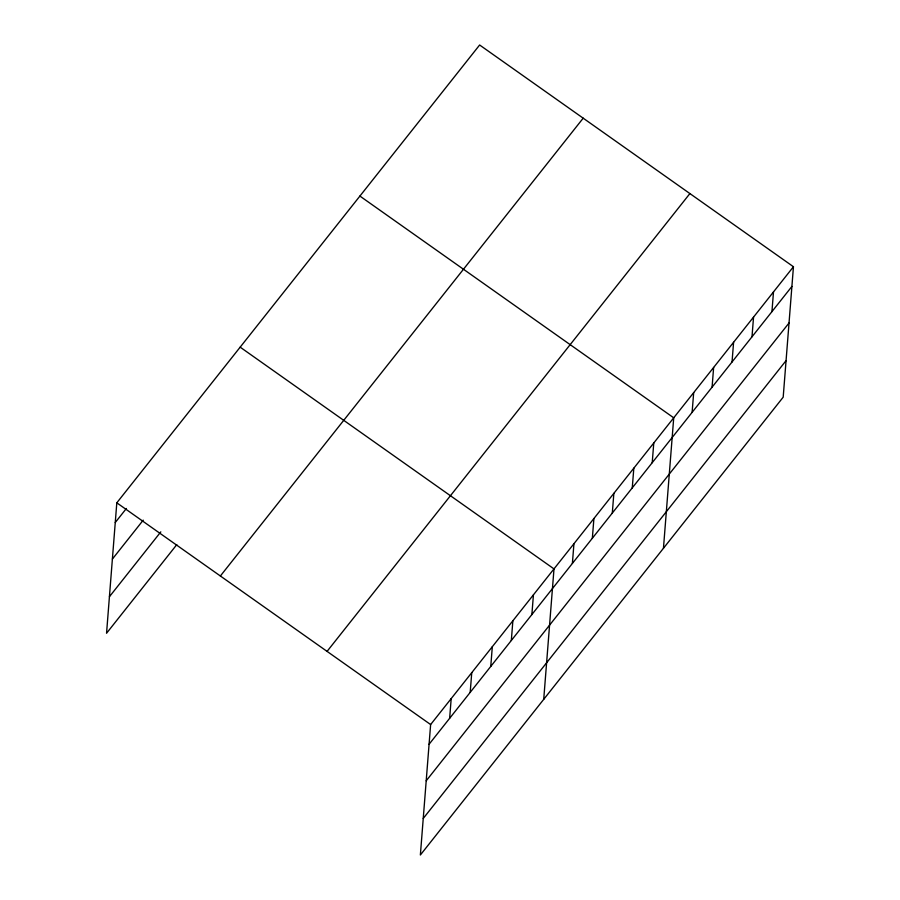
<?xml version="1.0" encoding="UTF-8"?>
<svg xmlns="http://www.w3.org/2000/svg" width="900" height="900" viewBox="0 0 900 900"><rect width="100%" height="100%" fill="white"/><g stroke="black" fill="none" stroke-linecap="round" stroke-linejoin="round"><path stroke-width="1.35" d="M793.451 266.738L430.627 724.556L420.368 855L783.191 397.181L793.451 266.738L479.632 45L116.809 502.819L106.549 633.262L176.794 544.624M449.64 718.324L451.192 698.614M470.194 692.381L471.746 672.671M490.759 666.439L492.311 646.729M511.324 640.496L512.865 620.786M531.877 614.554L533.43 594.844M543.724 699.345L553.995 568.901L240.176 347.164M572.389 563.434L573.941 543.712M592.346 538.245L593.899 518.535M612.304 513.067L613.856 493.358M632.261 487.89L633.814 468.18M652.219 462.713L653.771 442.991M663.457 548.257L673.717 417.814L359.91 196.076M692.123 412.346L693.675 392.636M712.08 387.169L713.633 367.459M732.038 361.991L733.59 342.281M751.995 336.814L753.548 317.093M771.941 311.625L773.494 291.915M115.256 522.529L126.394 508.478M112.388 559.069L143.224 520.155M109.418 596.722L160.819 531.866M220.376 575.989L583.2 118.17M327.071 651.386L689.895 193.567M429.075 744.266L791.899 286.447M426.206 780.806L789.03 322.988M423.236 818.46L786.06 360.641M116.809 502.819L430.627 724.556"/></g></svg>
